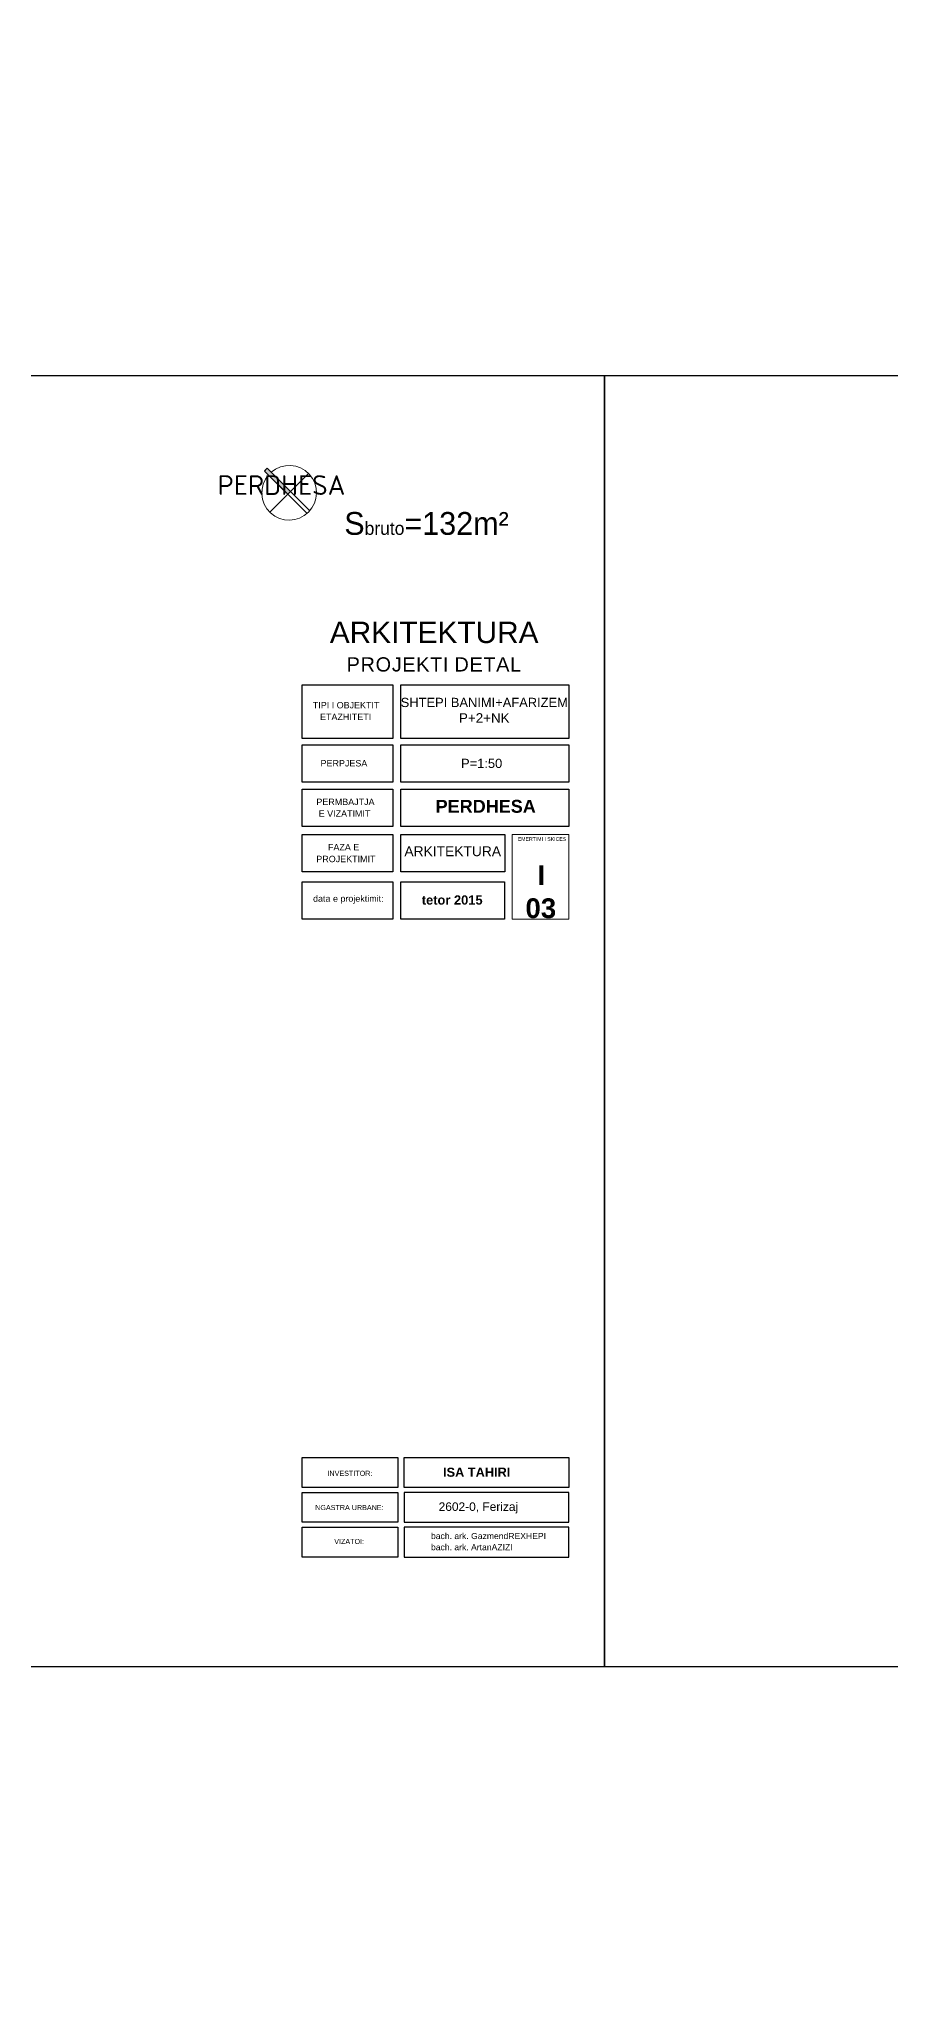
# Model space of a CAD drawing. Header units: metres. Extents: x 2674 to 33045, y -10854 to 2806.
# Drawn here: x 11335 to 12720, y -354 to 2806 of the extents above; entities that cross this region are included whole.
import ezdxf

# ---------------------------------------------------------------- set-up
doc = ezdxf.new("R2010")
doc.units = ezdxf.units.M
doc.linetypes.add('ACAD_ISO10W100', pattern=[18, 12, -3, 0, -3])
for name, color, linetype in [('Asfallt', 8, 'Continuous'), ('Kufiri i parcelave', 7, 'Continuous'), ('Trotuari', 47, 'Continuous')]:
    doc.layers.add(name, color=color, linetype=linetype)
doc.layers.add('besi quza 1', color=7, linetype='Continuous', true_color=0x000000)
doc.styles.add('Dimensionet CM', font='swissc.ttf', dxfattribs={"height": 20})
doc.styles.get("Standard").update_dxf_attribs({"font": 'arial.ttf'})

# ---------------------------------------------------------------- blocks, each defined once
blk = doc.blocks.new('VERI 1')
at = {"layer": 'besi quza 1', "lineweight": 0}
h = blk.add_hatch(color=252, dxfattribs=at)
h.dxf.hatch_style = 1
edge = h.paths.add_edge_path()
edge.add_arc((-4.9, -4.9), 58.9, 128.1758, 135)
edge.add_line((-46.6, 36.7), (-4.9, -4.9))
edge.add_line((-4.9, -4.9), (0, 0))
edge.add_line((0, 0), (-41.4, 41.4))
at = {"layer": 'besi quza 1', "color": 252, "lineweight": 0}
for p, q in [((29.5, -39.4), (-46.6, 36.7)), ((34.5, -34.5), (-41.4, 41.4)), ((-37.1, -37.1), (32.1, 32.1))]:
    blk.add_line(p, q, dxfattribs=at)
at = {"layer": 'besi quza 1', "lineweight": 0}
blk.add_lwpolyline([(-41.4, 41.4, 0.029785), (-46.6, 36.7), (-4.9, -4.9), (0, 0)], format="xyb", close=True, dxfattribs=at)
at = {"layer": 'besi quza 1', "color": 252, "lineweight": 0}
blk.add_arc((-2.5, -2.5), 48.9, 139.1035, 130.8965, dxfattribs=at)
at = {"layer": 'besi quza 1', "lineweight": 0}
blk.add_arc((-4.9, -4.9), 58.9, 128.1758, 135, dxfattribs=at)
blk = doc.blocks.new('PARTERI 1')
at = {"lineweight": 0}
h = blk.add_hatch(dxfattribs=at)
h.set_pattern_fill('BRICK_HERRINGBONE45', color=253, scale=3, style=0, pattern_type=2)
h.set_pattern_definition([(45, (0, 0), (1e-15, 16.97056), [36, -12]), (135, (8.485, 8.485), (1e-15, 16.97056), [36, -12])])
h.paths.add_polyline_path([(1039.9, -744.8), (988, -675.1), (773.9, -886.5), (-20.5, -1692.2), (-233.2, -1853), (-440.4, -1973.2), (-640.4, -1819.7), (-1103.3, -941.2), (-1141.4, -858.5), (-1196.1, -921.3), (-1175.3, -965.4), (-702.9, -1860.8), (-461.8, -2005.4), (-186.4, -1927.4), (833.9, -948.1)])
blk.add_lwpolyline([(0, 0), (-29.5, -27.1), (-2.4, -56.5), (27.1, -29.5)], close=True, dxfattribs=at)
at = {"layer": 'Asfallt'}
blk.add_line((-1202.6, -928.8, -38.8), (-1183.4, -969.4, -39.2), dxfattribs=at)
at = {"layer": 'Kufiri i parcelave', "color": 64, "linetype": 'ACAD_ISO10W100', "lineweight": 40, "ltscale": 5, "elevation": -57479.3}
blk.add_lwpolyline([(162, -1396.4), (784, -821.4), (260.1, -196.5), (-86.9, 184.5), (-742, -628.4), (-1240, -1222.3), (-446, -1966.3), (162, -1396.4)], close=True, dxfattribs=at)
at = {"layer": 'Trotuari', "color": 8, "lineweight": 40, "true_color": 0x828282}
blk.add_line((-1196.1, -921.3, -31.5), (-1175.3, -965.4, -31.9), dxfattribs=at)
blk.add_polyline3d([(988, -675.1, -1.4), (773.9, -886.5, -1.6), (-20.5, -1692.2, -13.9), (-233.2, -1853, -9), (-440.4, -1973.2, -15), (-640.4, -1819.7, -23.2), (-1103.3, -941.2, -21.9), (-1141.4, -858.5, -21.2)], dxfattribs=at)

msp = doc.modelspace()

# ---------------------------------------------------------------- linework, layer by layer
at = {"elevation": -574.7}
for points in [[(9285, 158.8), (9285, 2258.8), (12255, 2258.8), (12255, 158.8), (9285, 158.8)], [(12255, 158.8), (12255, 2258.8), (15225, 2258.8), (15225, 158.8), (12255, 158.8)], [(11763.3, 1755.4), (11910.8, 1755.4), (11910.8, 1668.6), (11763.3, 1668.6)], [(12197.1, 1668.6), (11923.8, 1668.6), (11923.8, 1755.4), (12197.1, 1755.4)], [(11763.3, 1657.9), (11910.8, 1657.9), (11910.8, 1597.1), (11763.3, 1597.1)], [(12197.1, 1597.1), (11923.8, 1597.1), (11923.8, 1657.9), (12197.1, 1657.9)], [(11763.3, 1585.7), (11910.8, 1585.7), (11910.8, 1525), (11763.3, 1525)], [(12197.1, 1525), (11923.8, 1525), (11923.8, 1585.7), (12197.1, 1585.7)], [(11763.3, 1512), (11910.8, 1512), (11910.8, 1451.3), (11763.3, 1451.3)], [(12093.1, 1451.3), (11923.8, 1451.3), (11923.8, 1512), (12093.1, 1512)], [(11763.3, 1435), (11910.8, 1435), (11910.8, 1374.3), (11763.3, 1374.3)], [(11923.8, 1435), (12092.3, 1435), (12092.3, 1374.3), (11923.8, 1374.3)], [(11919, 450.4), (11763.3, 450.4), (11763.3, 499), (11919, 499)], [(12197.1, 450.4), (11929.4, 450.4), (11929.4, 499), (12197.1, 499)], [(11919, 393.7), (11763.3, 393.7), (11763.3, 442.3), (11919, 442.3)], [(12197.1, 442.3), (11929.4, 442.3), (11929.4, 393.7), (12197.1, 393.7)], [(11919, 337), (11763.3, 337), (11763.3, 385.6), (11919, 385.6)], [(12197.1, 385.6), (11929.4, 385.6), (11929.4, 337), (12197.1, 337)]]:
    msp.add_lwpolyline(points, close=True, dxfattribs=at)
at = {"layer": 'besi quza 1', "lineweight": 0, "elevation": -574.7}
msp.add_lwpolyline([(12197.1, 1374.3), (12105.1, 1374.3), (12105.1, 1512), (12197.1, 1512)], close=True, dxfattribs=at)

# ---------------------------------------------------------------- block references
at = {"color": 254, "lineweight": 0, "rotation": 47.41442186178526}
msp.add_blockref('PARTERI 1', (9983, 1915.7), dxfattribs=at)
at = {"layer": 'besi quza 1', "lineweight": 5, "xscale": -0.9087272727272718, "yscale": 0.9087272727272723, "zscale": 0.9087272727272723, "rotation": 89.99394407051531}
msp.add_blockref('VERI 1', (11740.1, 2065.7, -574.7), dxfattribs=at)

# ---------------------------------------------------------------- texts
at = {"color": 242, "insert": (11833.8, 2096.5, -574.7), "char_height": 19.164, "attachment_point": 3, "style": 'Dimensionet CM'}
msp.add_mtext('{\\fISOCPEUR|b0|i0|c0|p34;\\H1.667x;\\C14;PERDHESA}', dxfattribs=at)
at = {"insert": (11717.4, 2036.7, -574.7), "char_height": 37.121, "attachment_point": 1}
msp.add_mtext_dynamic_manual_height_columns('\\pi114.62;{\\fEras Light ITC|b0|i0|c0|p34;\\C251;S\\H0.57143x;bruto\\H1.75x;=132m²}', width=392.83, gutter_width=12.5, heights=[0], dxfattribs=at)
at = {"style": 'Dimensionet CM'}
for s, insert, char_height, width, attachment_point in [('{\\fArial|b0|i0|c0|p34;\\H2.667x;ARKITEKTURA\\P\\H0.66658x;\\T1.05;\\C252;PROJEKTI DETAL}', (11978.2, 1858.3, -574.7), 13.013, 451.723, 2), ('{\\fArial|b1|i0|c0|p34;ISA TAHIRI}', (11992.6, 482.5, -574.7), 14.848, 261.845, 1), ('{\\fArial|b0|i0|c0|p34;\\H1.333x;2602-0, Ferizaj}', (11985.5, 426, -574.7), 10.41, 228.038, 1)]:
    msp.add_mtext(s, dxfattribs=dict(at, insert=insert, char_height=char_height, width=width, attachment_point=attachment_point))
at = {"color": 252, "attachment_point": 1, "style": 'Dimensionet CM'}
for s, insert, char_height in [('{\\fArial|b0|i0|c0|p34;\\H0.8x;TIPI I OBJEKTIT \\P\\fTimes New Roman|b0|i0|c0|p18;\\H1.25x; }', (11780.9, 1727.8, -574.7), 13.013), ('{\\fArial|b0|i0|c0|p34;\\H0.8x;ETAZHITETI \\P\\fTimes New Roman|b0|i0|c0|p18;\\H1.25x; }', (11792.6, 1708.6, -574.7), 13.013), ('{\\fArial|b0|i0|c0|p34;\\H0.8x;PERPJESA \\P\\fTimes New Roman|b0|i0|c0|p18;\\H1.25x; }', (11793.5, 1633.3, -574.7), 13.013), ('{\\fArial|b0|i0|c0|p34;\\H0.8x;PERMBAJTJA  \\P\\fTimes New Roman|b0|i0|c0|p18;\\H1.25x; }', (11786.7, 1570.5, -574.7), 13.013), ('{\\fArial|b0|i0|c0|p34;\\H0.8x;E VIZATIMIT \\P\\fTimes New Roman|b0|i0|c0|p18;\\H1.25x; }', (11790.5, 1551.4, -574.7), 13.013), ('{\\fArial|b0|i0|c0|p34;\\H0.8x;FAZA E  \\P\\fTimes New Roman|b0|i0|c0|p18;\\H1.25x; }', (11805.5, 1496.8, -574.7), 13.013), ('{\\fArial|b0|i0|c0|p34;\\H0.8x;PROJEKTIMIT \\P\\fTimes New Roman|b0|i0|c0|p18;\\H1.25x; }', (11786.6, 1477.6, -574.7), 13.013), ('\\pi-56.507;{\\fArial|b0|i0|c0|p34;\\H0.8x;data e projektimit:\\P\\pi0;\\H0.99999x;\\P\\pi-2.4017;\\fTimes New Roman|b0|i0|c0|p18;\\H1.25x; }', (11837.8, 1413.2, -574.7), 13.013), ('\\pi-49.004;{\\fArial|b1|i0|c0|p34;\\H1.1522x;\\C256;tetor 2015}', (12007, 1413.2, -574.7), 13.013), ('{\\fArial|b0|i0|c0|p34;\\H0.8x;INVESTITOR:}', (11804.7, 477.4, -574.7), 10.41), ('{\\fArial|b0|i0|c0|p34;\\H0.8x;NGASTRA URBANE:\\P\\fTimes New Roman|b0|i0|c0|p18;\\H1.25x; }', (11784.8, 421.8, -574.7), 10.41), ('{\\fArial|b0|i0|c0|p34;\\H0.8x;VIZATOI:}', (11815.7, 366.6, -574.7), 10.41), ('{\\fArial|b0|i0|c0|p34;bach. ark. Gazmend\\C16;REXHEPI}', (11973, 376.3, -574.7), 10), ('{\\fArial|b0|i0|c0|p34;bach. ark. Artan\\C16;AZIZI}', (11973, 358.1, -574.7), 10)]:
    msp.add_mtext(s, dxfattribs=dict(at, insert=insert, char_height=char_height))
at = {"insert": (12059.7, 1734.5, -574.7), "char_height": 13.013, "attachment_point": 2, "style": 'Dimensionet CM'}
msp.add_mtext('{\\fArial|b0|i0|c0|p34;\\H1.1527x;SHTEPI BANIMI+AFARIZEM\\P\\H1.041x;P+2+NK\\H0.6667x; \\P\\fTimes New Roman|b0|i0|c0|p18;\\H1.25x; }', dxfattribs=at)
at = {"color": 252, "width": 205.938, "attachment_point": 1, "style": 'Dimensionet CM'}
for s, insert, char_height in [('{\\fArial|b0|i0|c0|p34;P=1:50}', (12021.9, 1635.4, -574.7), 15), ('\\pi64.165;{\\fArial|b0|i0|c0|p34;EMERTIMI I SKICES  \\P\\pi0;\\fTimes New Roman|b0|i0|c0|p18; }', (12050, 1507.9, -574.7), 6)]:
    msp.add_mtext(s, dxfattribs=dict(at, insert=insert, char_height=char_height))
at = {"color": 14, "insert": (11980.5, 1568.6, -574.7), "char_height": 21, "width": 196.597, "attachment_point": 1, "style": 'Dimensionet CM'}
msp.add_mtext('{\\fArial|b1|i0|c0|p34;PERDHESA}', dxfattribs=at)
at = {"color": 154, "insert": (11929.8, 1493, -574.7), "char_height": 13.013, "attachment_point": 1, "style": 'Dimensionet CM'}
msp.add_mtext('{\\fArial|b0|i0|c0|p34;\\H1.2346x;ARKITEKTURA \\H0.64802x;\\P\\fTimes New Roman|b0|i0|c0|p18;\\H1.25x; }', dxfattribs=at)
at = {"color": 154, "insert": (12099.8, 1462, -574.7), "char_height": 13.013, "width": 99.808, "attachment_point": 1, "style": 'Dimensionet CM'}
msp.add_mtext('\\pi46.661;{\\fArial|b1|i0|c0|p34;\\H2.4691x;I\\P\\pi26.848;03\\P\\pi0;\\fTimes New Roman|b0|i0|c0|p18;\\H0.40501x; }', dxfattribs=at)

doc.saveas('drawing.dxf')
